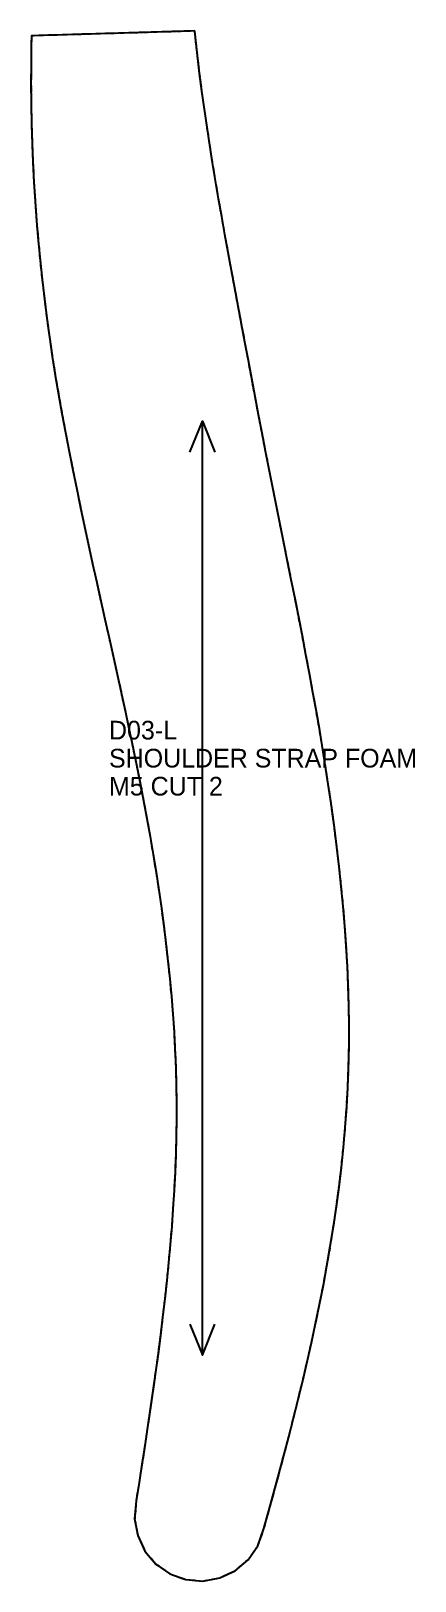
# Model space of a CAD drawing. Header units: millimetres. Extents: x 0 to 123, y 0 to 498.
import ezdxf

# ---------------------------------------------------------------- set-up
doc = ezdxf.new("R2010")
doc.units = ezdxf.units.MM
doc.linetypes.add('DASHED', pattern=[1.524, 1.27, -0.254])
for name, color, linetype in [('CUT', 7, 'CONTINUOUS'), ('GRAIN', 5, 'CONTINUOUS'), ('SEW', 1, 'DASHED'), ('TEXT', 2, 'CONTINUOUS')]:
    doc.layers.add(name, color=color, linetype=linetype)

msp = doc.modelspace()

# ---------------------------------------------------------------- linework, layer by layer
at = {"layer": 'CUT'}
msp.add_lwpolyline([(52.64, 497.72), (0.17, 496.17), (0.11, 493.57), (0.02, 487.2), (0, 480.85), (0.05, 474.5), (0.17, 468.16), (0.36, 461.84), (0.62, 455.53), (0.95, 449.22), (1.34, 442.94), (1.8, 436.66), (2.33, 430.4), (2.92, 424.16), (3.58, 417.93), (4.3, 411.72), (5.08, 405.53), (5.93, 399.36), (6.84, 393.2), (7.82, 387.07), (8.85, 380.96), (9.95, 374.86), (11.09, 368.78), (12.26, 362.7), (13.47, 356.65), (14.69, 350.6), (15.94, 344.58), (17.22, 338.56), (18.5, 332.57), (19.81, 326.59), (21.12, 320.64), (22.43, 314.71), (23.75, 308.8), (25.07, 302.91), (26.38, 297.03), (27.67, 291.18), (28.96, 285.34), (30.22, 279.52), (31.47, 273.7), (32.68, 267.91), (33.87, 262.12), (35.03, 256.34), (36.14, 250.57), (37.22, 244.81), (38.26, 239.06), (39.24, 233.31), (40.18, 227.57), (41.06, 221.83), (41.88, 216.1), (42.65, 210.39), (43.35, 204.68), (44, 199), (44.58, 193.32), (45.11, 187.65), (45.56, 182), (45.95, 176.35), (46.26, 170.72), (46.5, 165.1), (46.65, 159.5), (46.73, 153.87), (46.72, 148.22), (46.64, 142.55), (46.49, 136.86), (46.27, 131.14), (45.97, 125.4), (45.62, 119.65), (45.2, 113.87), (44.72, 108.08), (44.19, 102.27), (43.61, 96.44), (42.97, 90.6), (42.29, 84.74), (41.57, 78.87), (40.81, 72.99), (40.02, 67.1), (39.19, 61.2), (38.34, 55.29), (37.46, 49.37), (36.56, 43.44), (35.65, 37.51), (34.72, 31.58), (33.8, 25.79), (33.31, 19.96), (34.28, 14.57), (36.61, 9.62), (40.14, 5.44), (44.63, 2.31), (49.78, 0.46), (55.24, 0), (60.62, 0.97), (65.58, 3.3), (69.76, 6.83), (72.88, 11.32), (74.86, 16.83), (76.45, 22.54), (78.06, 28.43), (79.66, 34.34), (81.25, 40.28), (82.8, 46.25), (84.34, 52.25), (85.84, 58.27), (87.3, 64.32), (88.72, 70.41), (90.1, 76.52), (91.43, 82.66), (92.71, 88.82), (93.93, 95.02), (95.08, 101.25), (96.16, 107.5), (97.18, 113.79), (98.11, 120.1), (98.96, 126.45), (99.73, 132.82), (100.4, 139.22), (100.97, 145.65), (101.44, 152.1), (101.8, 158.59), (102.05, 165.09), (102.18, 171.59), (102.21, 178.07), (102.13, 184.54), (101.95, 191), (101.68, 197.43), (101.31, 203.85), (100.85, 210.25), (100.31, 216.64), (99.7, 223), (99.01, 229.34), (98.27, 235.66), (97.47, 241.96), (96.62, 248.23), (95.72, 254.48), (94.77, 260.7), (93.78, 266.89), (92.75, 273.05), (91.69, 279.19), (90.6, 285.3), (89.48, 291.39), (88.34, 297.45), (87.18, 303.49), (86.01, 309.51), (84.83, 315.5), (83.64, 321.47), (82.44, 327.42), (81.24, 333.36), (80.05, 339.27), (78.87, 345.16), (77.69, 351.04), (76.52, 356.91), (75.37, 362.78), (74.23, 368.63), (73.11, 374.48), (72, 380.32), (70.91, 386.15), (69.83, 391.96), (68.74, 397.76), (67.66, 403.54), (66.57, 409.32), (65.49, 415.09), (64.42, 420.85), (63.36, 426.61), (62.32, 432.36), (61.29, 438.11), (60.29, 443.86), (59.31, 449.6), (58.37, 455.35), (57.45, 461.1), (56.57, 466.85), (55.73, 472.6), (54.94, 478.36), (54.19, 484.12), (53.49, 489.89), (52.84, 495.66)], close=True, dxfattribs=at)
at = {"layer": 'GRAIN'}
msp.add_line((55.07, 72.47), (55.07, 372.47), dxfattribs=at)
for points in [[(51.07, 362.47), (55.07, 372.47), (59.07, 362.47)], [(51.07, 82.47), (55.07, 72.47), (59.07, 82.47)]]:
    msp.add_lwpolyline(points, dxfattribs=at)
at = {"layer": 'SEW'}
msp.add_lwpolyline([(52.64, 497.72), (0.17, 496.17), (0.11, 493.57), (0.02, 487.2), (0, 480.85), (0.05, 474.5), (0.17, 468.16), (0.36, 461.84), (0.62, 455.53), (0.95, 449.22), (1.34, 442.94), (1.8, 436.66), (2.33, 430.4), (2.92, 424.16), (3.58, 417.93), (4.3, 411.72), (5.08, 405.53), (5.93, 399.36), (6.84, 393.2), (7.82, 387.07), (8.85, 380.96), (9.95, 374.86), (11.09, 368.78), (12.26, 362.7), (13.47, 356.65), (14.69, 350.6), (15.94, 344.58), (17.22, 338.56), (18.5, 332.57), (19.81, 326.59), (21.12, 320.64), (22.43, 314.71), (23.75, 308.8), (25.07, 302.91), (26.38, 297.03), (27.67, 291.18), (28.96, 285.34), (30.22, 279.52), (31.47, 273.7), (32.68, 267.91), (33.87, 262.12), (35.03, 256.34), (36.14, 250.57), (37.22, 244.81), (38.26, 239.06), (39.24, 233.31), (40.18, 227.57), (41.06, 221.83), (41.88, 216.1), (42.65, 210.39), (43.35, 204.68), (44, 199), (44.58, 193.32), (45.11, 187.65), (45.56, 182), (45.95, 176.35), (46.26, 170.72), (46.5, 165.1), (46.65, 159.5), (46.73, 153.87), (46.72, 148.22), (46.64, 142.55), (46.49, 136.86), (46.27, 131.14), (45.97, 125.4), (45.62, 119.65), (45.2, 113.87), (44.72, 108.08), (44.19, 102.27), (43.61, 96.44), (42.97, 90.6), (42.29, 84.74), (41.57, 78.87), (40.81, 72.99), (40.02, 67.1), (39.19, 61.2), (38.34, 55.29), (37.46, 49.37), (36.56, 43.44), (35.65, 37.51), (34.72, 31.58), (33.8, 25.79), (33.31, 19.96), (34.28, 14.57), (36.61, 9.62), (40.14, 5.44), (44.63, 2.31), (49.78, 0.46), (55.24, 0), (60.62, 0.97), (65.58, 3.3), (69.76, 6.83), (72.88, 11.32), (74.86, 16.83), (76.45, 22.54), (78.06, 28.43), (79.66, 34.34), (81.25, 40.28), (82.8, 46.25), (84.34, 52.25), (85.84, 58.27), (87.3, 64.32), (88.72, 70.41), (90.1, 76.52), (91.43, 82.66), (92.71, 88.82), (93.93, 95.02), (95.08, 101.25), (96.16, 107.5), (97.18, 113.79), (98.11, 120.1), (98.96, 126.45), (99.73, 132.82), (100.4, 139.22), (100.97, 145.65), (101.44, 152.1), (101.8, 158.59), (102.05, 165.09), (102.18, 171.59), (102.21, 178.07), (102.13, 184.54), (101.95, 191), (101.68, 197.43), (101.31, 203.85), (100.85, 210.25), (100.31, 216.64), (99.7, 223), (99.01, 229.34), (98.27, 235.66), (97.47, 241.96), (96.62, 248.23), (95.72, 254.48), (94.77, 260.7), (93.78, 266.89), (92.75, 273.05), (91.69, 279.19), (90.6, 285.3), (89.48, 291.39), (88.34, 297.45), (87.18, 303.49), (86.01, 309.51), (84.83, 315.5), (83.64, 321.47), (82.44, 327.42), (81.24, 333.36), (80.05, 339.27), (78.87, 345.16), (77.69, 351.04), (76.52, 356.91), (75.37, 362.78), (74.23, 368.63), (73.11, 374.48), (72, 380.32), (70.91, 386.15), (69.83, 391.96), (68.74, 397.76), (67.66, 403.54), (66.57, 409.32), (65.49, 415.09), (64.42, 420.85), (63.36, 426.61), (62.32, 432.36), (61.29, 438.11), (60.29, 443.86), (59.31, 449.6), (58.37, 455.35), (57.45, 461.1), (56.57, 466.85), (55.73, 472.6), (54.94, 478.36), (54.19, 484.12), (53.49, 489.89), (52.84, 495.66)], close=True, dxfattribs=at)

# ---------------------------------------------------------------- texts
at = {"layer": 'TEXT'}
for s, p in [('D03-L', (25.07, 270.22)), ('SHOULDER STRAP FOAM', (25.07, 261.22)), ('M5 CUT 2', (25.07, 252.22))]:
    msp.add_text(s, height=6, dxfattribs=at).set_placement(p)

doc.saveas('drawing.dxf')
